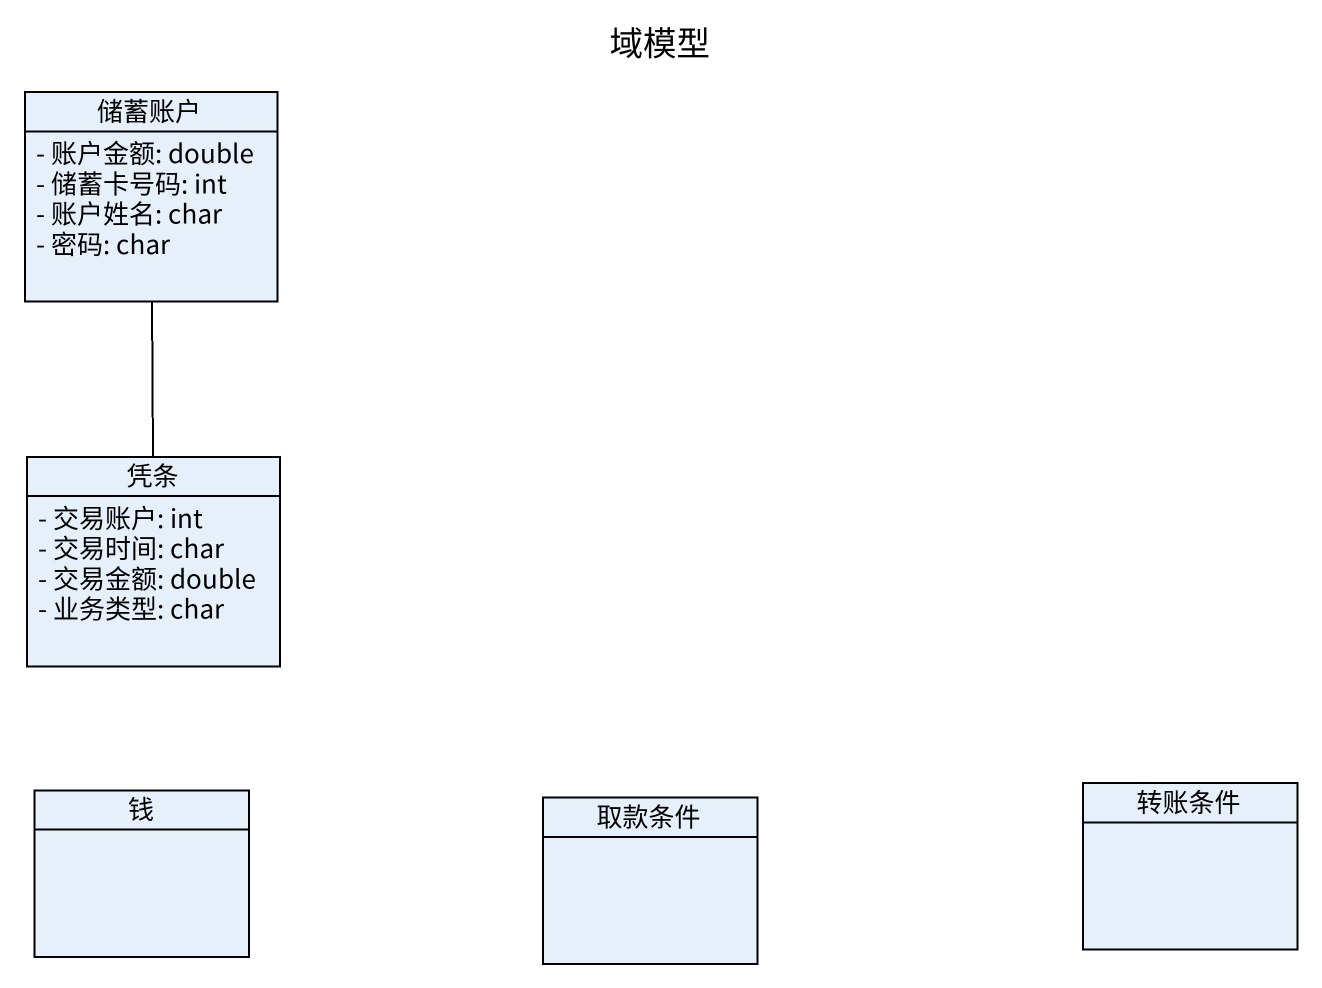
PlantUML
@startuml
title 域模型
hide circle
hide empty members
skinparam classAttributeIconSize 0
class 储蓄账户 {
  - 账户金额: double
  - 储蓄卡号码: int
  - 账户姓名: char
  - 密码: char
}
class 凭条 {
  - 交易账户: int
  - 交易时间: char
  - 交易金额: double
  - 业务类型: char
}
class 钱
class 取款条件
class 转账条件
储蓄账户 -- 凭条
@enduml
